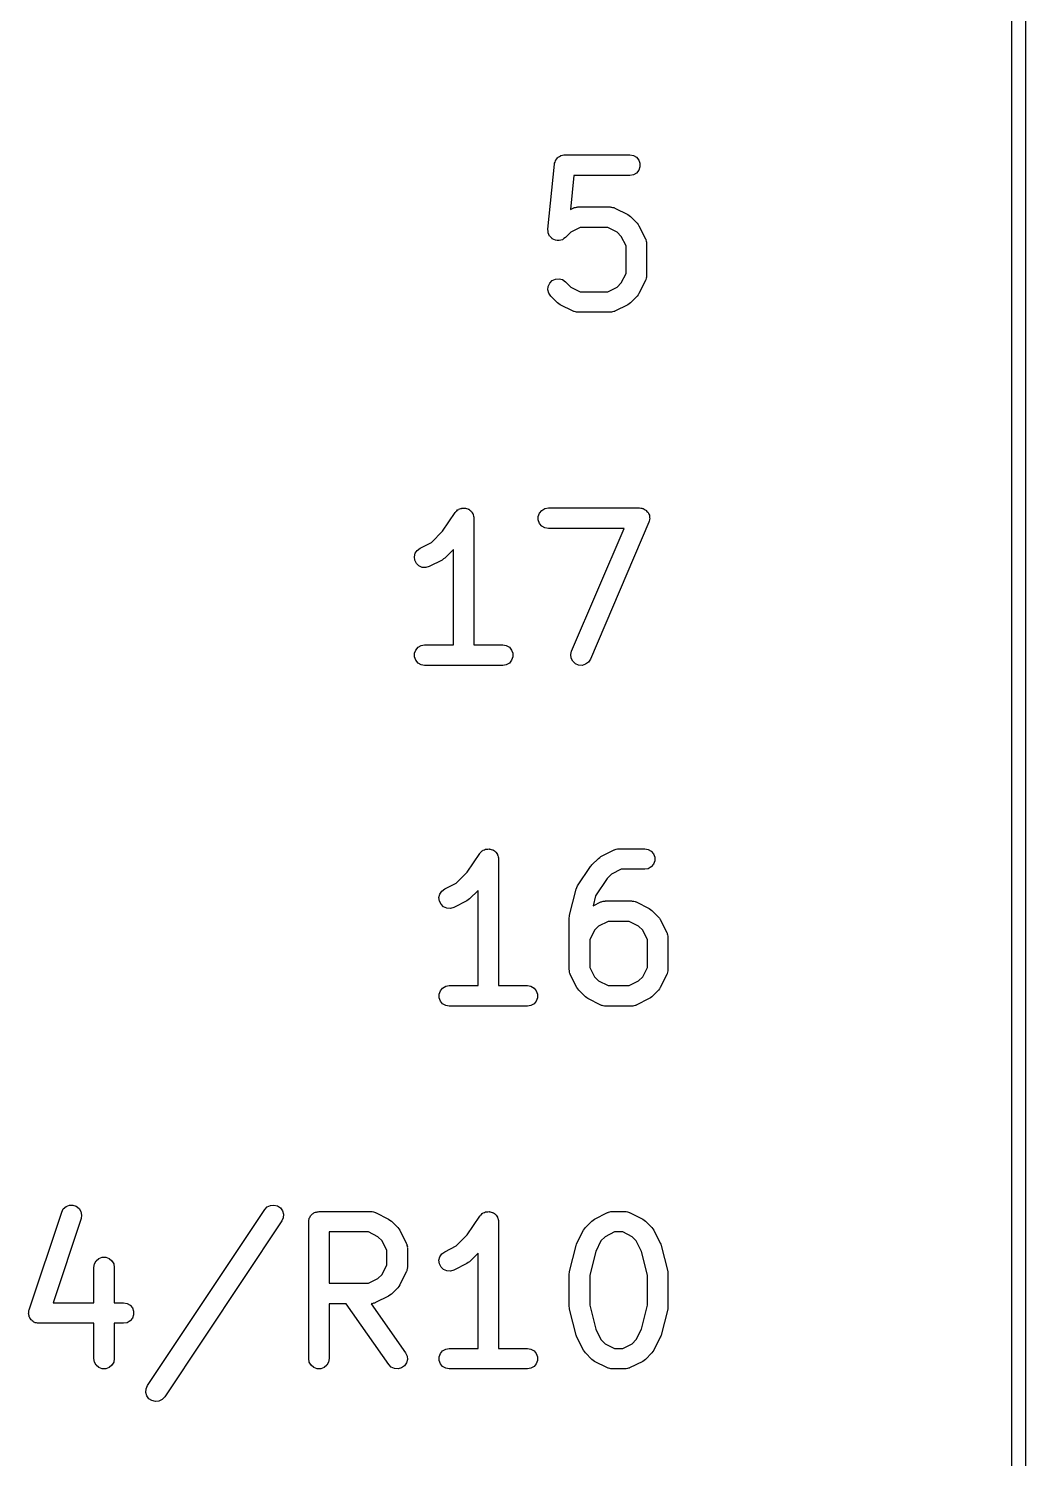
# Model space of a CAD drawing. Extents: x 57.7 to 135.6, y -132.6 to -59.6.
# Drawn here: x 128.21 to 135.5, y -111.91 to -101.46 of the extents above; entities that cross this region are included whole.
import ezdxf

# ---------------------------------------------------------------- set-up
doc = ezdxf.new("R2010")
doc.units = 0
doc.header["$MEASUREMENT"] = 0
doc.layers.add('BLACK', color=7, linetype='CONTINUOUS')

msp = doc.modelspace()

# ---------------------------------------------------------------- linework, layer by layer
at = {"layer": 'Black'}
for p, q in [((135.4, -132.13), (135.4, -85.2233)), ((135.5, -85.22), (135.5, -132.18)), ((132.01, -102.931), (132.057, -102.455)), ((132.057, -102.455), (132.058, -102.452)), ((132.058, -102.449), (132.062, -102.44)), ((132.058, -102.452), (132.058, -102.449)), ((132.062, -102.44), (132.064, -102.43)), ((132.064, -102.43), (132.066, -102.428)), ((132.066, -102.428), (132.067, -102.425)), ((132.067, -102.425), (132.074, -102.417)), ((132.074, -102.417), (132.08, -102.409)), ((132.08, -102.409), (132.082, -102.407)), ((132.082, -102.407), (132.084, -102.405)), ((132.084, -102.405), (132.093, -102.4)), ((132.093, -102.4), (132.101, -102.394)), ((132.101, -102.394), (132.104, -102.393)), ((132.104, -102.393), (132.106, -102.392)), ((132.106, -102.392), (132.116, -102.39)), ((132.116, -102.39), (132.126, -102.388)), ((132.126, -102.388), (132.129, -102.388)), ((132.129, -102.388), (132.132, -102.387)), ((132.132, -102.387), (132.608, -102.387)), ((132.608, -102.387), (132.634, -102.392)), ((132.634, -102.392), (132.656, -102.405)), ((132.656, -102.405), (132.673, -102.425)), ((132.673, -102.425), (132.682, -102.449)), ((132.682, -102.475), (132.673, -102.5)), ((132.682, -102.449), (132.682, -102.475)), ((132.2, -102.537), (132.175, -102.786)), ((132.608, -102.537), (132.2, -102.537)), ((132.634, -102.533), (132.608, -102.537)), ((132.656, -102.52), (132.634, -102.533)), ((132.673, -102.5), (132.656, -102.52)), ((132.175, -102.786), (132.194, -102.776)), ((132.194, -102.776), (132.198, -102.775)), ((132.198, -102.775), (132.201, -102.773)), ((132.201, -102.773), (132.21, -102.771)), ((132.21, -102.771), (132.219, -102.769)), ((132.219, -102.769), (132.223, -102.769)), ((132.223, -102.769), (132.227, -102.768)), ((132.227, -102.768), (132.465, -102.768)), ((132.465, -102.768), (132.469, -102.769)), ((132.469, -102.769), (132.474, -102.769)), ((132.474, -102.769), (132.482, -102.771)), ((132.482, -102.771), (132.491, -102.773)), ((132.491, -102.773), (132.495, -102.775)), ((132.495, -102.775), (132.499, -102.776)), ((132.499, -102.776), (132.594, -102.824)), ((132.594, -102.824), (132.604, -102.831)), ((132.604, -102.831), (132.614, -102.838)), ((132.614, -102.838), (132.661, -102.886)), ((132.661, -102.886), (132.668, -102.895)), ((132.668, -102.895), (132.675, -102.905)), ((132.01, -102.932), (132.01, -102.931)), ((132.011, -102.945), (132.01, -102.932)), ((132.01, -102.932), (132.01, -102.932)), ((132.012, -102.957), (132.011, -102.945)), ((132.012, -102.958), (132.012, -102.957)), ((132.017, -102.969), (132.012, -102.958)), ((132.012, -102.958), (132.012, -102.958)), ((132.022, -102.981), (132.017, -102.969)), ((132.023, -102.981), (132.022, -102.981)), ((132.023, -102.982), (132.023, -102.981)), ((132.032, -102.99), (132.023, -102.982)), ((132.041, -102.999), (132.032, -102.99)), ((132.041, -103), (132.041, -102.999)), ((132.126, -102.999), (132.116, -103.007)), ((132.137, -102.992), (132.126, -102.999)), ((132.176, -102.953), (132.137, -102.992)), ((132.137, -102.992), (132.137, -102.992)), ((132.137, -102.992), (132.137, -102.992)), ((132.245, -102.918), (132.176, -102.953)), ((132.448, -102.918), (132.245, -102.918)), ((132.516, -102.953), (132.448, -102.918)), ((132.546, -102.983), (132.516, -102.953)), ((132.581, -103.052), (132.546, -102.983)), ((132.675, -102.905), (132.723, -103)), ((132.053, -103.005), (132.041, -103)), ((132.041, -103), (132.041, -103)), ((132.064, -103.011), (132.053, -103.005)), ((132.065, -103.011), (132.064, -103.011)), ((132.064, -103.011), (132.064, -103.011)), ((132.077, -103.012), (132.065, -103.011)), ((132.09, -103.013), (132.077, -103.012)), ((132.091, -103.013), (132.09, -103.013)), ((132.09, -103.013), (132.09, -103.013)), ((132.103, -103.01), (132.091, -103.013)), ((132.115, -103.007), (132.103, -103.01)), ((132.116, -103.007), (132.115, -103.007)), ((132.116, -103.007), (132.116, -103.007)), ((132.581, -103.254), (132.581, -103.052)), ((132.723, -103), (132.724, -103.004)), ((132.724, -103.004), (132.726, -103.008)), ((132.726, -103.008), (132.728, -103.017)), ((132.728, -103.017), (132.73, -103.025)), ((132.73, -103.025), (132.73, -103.03)), ((132.73, -103.03), (132.731, -103.034)), ((132.731, -103.034), (132.731, -103.272)), ((132.023, -103.324), (132.041, -103.306)), ((132.041, -103.306), (132.065, -103.295)), ((132.065, -103.295), (132.091, -103.292)), ((132.091, -103.292), (132.116, -103.299)), ((132.116, -103.299), (132.137, -103.314)), ((132.546, -103.323), (132.581, -103.254)), ((132.723, -103.305), (132.675, -103.401)), ((132.724, -103.301), (132.723, -103.305)), ((132.726, -103.298), (132.724, -103.301)), ((132.728, -103.289), (132.726, -103.298)), ((132.73, -103.28), (132.728, -103.289)), ((132.731, -103.272), (132.73, -103.276)), ((132.73, -103.276), (132.73, -103.28)), ((132.01, -103.374), (132.012, -103.348)), ((132.016, -103.399), (132.01, -103.374)), ((132.012, -103.348), (132.023, -103.324)), ((132.031, -103.42), (132.016, -103.399)), ((132.137, -103.314), (132.176, -103.353)), ((132.176, -103.353), (132.245, -103.387)), ((132.245, -103.387), (132.448, -103.387)), ((132.448, -103.387), (132.516, -103.353)), ((132.516, -103.353), (132.546, -103.323)), ((132.668, -103.41), (132.661, -103.42)), ((132.675, -103.401), (132.668, -103.41)), ((132.079, -103.468), (132.031, -103.42)), ((132.089, -103.475), (132.079, -103.468)), ((132.098, -103.482), (132.089, -103.475)), ((132.194, -103.529), (132.098, -103.482)), ((132.594, -103.482), (132.499, -103.529)), ((132.604, -103.475), (132.594, -103.482)), ((132.614, -103.468), (132.604, -103.475)), ((132.661, -103.42), (132.614, -103.468)), ((132.198, -103.531), (132.194, -103.529)), ((132.201, -103.533), (132.198, -103.531)), ((132.21, -103.534), (132.201, -103.533)), ((132.219, -103.537), (132.21, -103.534)), ((132.223, -103.537), (132.219, -103.537)), ((132.227, -103.537), (132.223, -103.537)), ((132.465, -103.537), (132.227, -103.537)), ((132.469, -103.537), (132.465, -103.537)), ((132.474, -103.537), (132.469, -103.537)), ((132.482, -103.534), (132.474, -103.537)), ((132.491, -103.533), (132.482, -103.534)), ((132.495, -103.531), (132.491, -103.533)), ((132.499, -103.529), (132.495, -103.531)), ((131.343, -104.988), (131.349, -104.982)), ((131.349, -104.982), (131.353, -104.98)), ((131.353, -104.98), (131.356, -104.977)), ((131.356, -104.977), (131.365, -104.974)), ((131.365, -104.974), (131.373, -104.97)), ((131.373, -104.97), (131.377, -104.97)), ((131.377, -104.97), (131.381, -104.969)), ((131.381, -104.969), (131.39, -104.969)), ((131.39, -104.969), (131.399, -104.968)), ((131.399, -104.968), (131.403, -104.969)), ((131.403, -104.969), (131.407, -104.969)), ((131.407, -104.969), (131.415, -104.972)), ((131.415, -104.972), (131.424, -104.974)), ((131.424, -104.974), (131.427, -104.976)), ((131.427, -104.976), (131.431, -104.977)), ((131.431, -104.977), (131.438, -104.983)), ((131.438, -104.983), (131.446, -104.988)), ((131.965, -104.985), (131.987, -104.972)), ((131.987, -104.972), (132.013, -104.967)), ((132.013, -104.967), (132.68, -104.967)), ((132.68, -104.967), (132.688, -104.969)), ((132.688, -104.969), (132.697, -104.969)), ((132.697, -104.969), (132.701, -104.971)), ((132.701, -104.971), (132.705, -104.972)), ((132.705, -104.972), (132.713, -104.976)), ((132.713, -104.976), (132.721, -104.98)), ((132.721, -104.98), (132.724, -104.983)), ((132.724, -104.983), (132.728, -104.985)), ((131.24, -105.137), (131.331, -105.001)), ((131.331, -105.001), (131.334, -104.998)), ((131.334, -104.998), (131.336, -104.994)), ((131.336, -104.994), (131.343, -104.988)), ((131.446, -104.988), (131.448, -104.992)), ((131.448, -104.992), (131.451, -104.994)), ((131.451, -104.994), (131.456, -105.002)), ((131.456, -105.002), (131.461, -105.009)), ((131.461, -105.009), (131.462, -105.013)), ((131.462, -105.013), (131.464, -105.017)), ((131.464, -105.017), (131.466, -105.026)), ((131.466, -105.026), (131.468, -105.034)), ((131.468, -105.034), (131.468, -105.038)), ((131.468, -105.038), (131.469, -105.042)), ((131.469, -105.042), (131.469, -105.967)), ((131.939, -105.029), (131.948, -105.005)), ((131.939, -105.055), (131.939, -105.029)), ((131.948, -105.08), (131.939, -105.055)), ((131.948, -105.005), (131.965, -104.985)), ((131.965, -105.1), (131.948, -105.08)), ((132.748, -105.072), (132.32, -106.072)), ((132.728, -104.985), (132.733, -104.992)), ((132.733, -104.992), (132.74, -104.997)), ((132.74, -104.997), (132.742, -105.001)), ((132.742, -105.001), (132.744, -105.005)), ((132.744, -105.005), (132.747, -105.013)), ((132.747, -105.013), (132.751, -105.021)), ((132.75, -105.064), (132.748, -105.072)), ((132.753, -105.055), (132.75, -105.064)), ((132.751, -105.021), (132.752, -105.025)), ((132.752, -105.025), (132.753, -105.029)), ((132.753, -105.029), (132.753, -105.038)), ((132.753, -105.038), (132.754, -105.047)), ((132.754, -105.047), (132.753, -105.051)), ((132.753, -105.051), (132.753, -105.055)), ((131.159, -105.219), (131.24, -105.137)), ((131.987, -105.113), (131.965, -105.1)), ((132.013, -105.117), (131.987, -105.113)), ((132.566, -105.117), (132.013, -105.117)), ((132.182, -106.013), (132.566, -105.117)), ((131.039, -105.298), (131.054, -105.277)), ((131.054, -105.277), (131.075, -105.261)), ((131.075, -105.261), (131.159, -105.219)), ((131.319, -105.271), (131.256, -105.334)), ((131.319, -105.967), (131.319, -105.271)), ((131.033, -105.324), (131.039, -105.298)), ((131.036, -105.349), (131.033, -105.324)), ((131.048, -105.373), (131.036, -105.349)), ((131.067, -105.391), (131.048, -105.373)), ((131.091, -105.401), (131.067, -105.391)), ((131.117, -105.403), (131.091, -105.401)), ((131.142, -105.395), (131.117, -105.403)), ((131.237, -105.348), (131.142, -105.395)), ((131.247, -105.34), (131.237, -105.348)), ((131.256, -105.334), (131.247, -105.34)), ((131.034, -106.029), (131.043, -106.005)), ((131.043, -106.005), (131.06, -105.985)), ((131.06, -105.985), (131.082, -105.972)), ((131.082, -105.972), (131.108, -105.967)), ((131.108, -105.967), (131.319, -105.967)), ((131.469, -105.967), (131.68, -105.967)), ((131.68, -105.967), (131.705, -105.972)), ((131.705, -105.972), (131.728, -105.985)), ((131.728, -105.985), (131.744, -106.005)), ((131.744, -106.005), (131.753, -106.029)), ((132.176, -106.038), (132.182, -106.013)), ((131.034, -106.055), (131.034, -106.029)), ((131.043, -106.08), (131.034, -106.055)), ((131.06, -106.1), (131.043, -106.08)), ((131.082, -106.113), (131.06, -106.1)), ((131.108, -106.117), (131.082, -106.113)), ((131.68, -106.117), (131.108, -106.117)), ((131.705, -106.113), (131.68, -106.117)), ((131.728, -106.1), (131.705, -106.113)), ((131.744, -106.08), (131.728, -106.1)), ((131.753, -106.055), (131.744, -106.08)), ((131.753, -106.029), (131.753, -106.055)), ((132.179, -106.064), (132.176, -106.038)), ((132.191, -106.087), (132.179, -106.064)), ((132.21, -106.105), (132.191, -106.087)), ((132.234, -106.115), (132.21, -106.105)), ((132.26, -106.117), (132.234, -106.115)), ((132.285, -106.109), (132.26, -106.117)), ((132.306, -106.094), (132.285, -106.109)), ((132.32, -106.072), (132.306, -106.094)), ((131.42, -107.627), (131.511, -107.491)), ((131.511, -107.491), (131.514, -107.488)), ((131.514, -107.488), (131.516, -107.484)), ((131.516, -107.484), (131.523, -107.478)), ((131.523, -107.478), (131.529, -107.472)), ((131.529, -107.472), (131.533, -107.47)), ((131.533, -107.47), (131.536, -107.467)), ((131.536, -107.467), (131.545, -107.464)), ((131.545, -107.464), (131.553, -107.46)), ((131.553, -107.46), (131.557, -107.46)), ((131.557, -107.46), (131.561, -107.459)), ((131.561, -107.459), (131.57, -107.459)), ((131.57, -107.459), (131.579, -107.458)), ((131.579, -107.458), (131.583, -107.459)), ((131.583, -107.459), (131.587, -107.459)), ((131.587, -107.459), (131.595, -107.462)), ((131.595, -107.462), (131.604, -107.464)), ((131.604, -107.464), (131.607, -107.466)), ((131.607, -107.466), (131.611, -107.467)), ((131.611, -107.467), (131.618, -107.473)), ((131.618, -107.473), (131.626, -107.478)), ((131.626, -107.478), (131.628, -107.482)), ((131.628, -107.482), (131.631, -107.484)), ((131.631, -107.484), (131.636, -107.492)), ((132.397, -107.513), (132.493, -107.465)), ((132.493, -107.465), (132.497, -107.464)), ((132.497, -107.464), (132.501, -107.462)), ((132.501, -107.462), (132.509, -107.46)), ((132.509, -107.46), (132.518, -107.458)), ((132.518, -107.458), (132.522, -107.458)), ((132.522, -107.458), (132.526, -107.457)), ((132.526, -107.457), (132.717, -107.457)), ((132.717, -107.457), (132.742, -107.462)), ((132.742, -107.462), (132.765, -107.475)), ((132.765, -107.475), (132.782, -107.495)), ((131.636, -107.492), (131.641, -107.499)), ((131.641, -107.499), (131.642, -107.503)), ((131.642, -107.503), (131.644, -107.507)), ((131.644, -107.507), (131.646, -107.516)), ((131.646, -107.516), (131.648, -107.524)), ((131.648, -107.524), (131.648, -107.528)), ((131.648, -107.528), (131.649, -107.532)), ((131.649, -107.532), (131.649, -108.457)), ((132.226, -107.729), (132.321, -107.586)), ((132.321, -107.586), (132.326, -107.581)), ((132.326, -107.581), (132.33, -107.575)), ((132.33, -107.575), (132.378, -107.527)), ((132.378, -107.527), (132.388, -107.52)), ((132.388, -107.52), (132.397, -107.513)), ((132.765, -107.59), (132.742, -107.603)), ((132.782, -107.57), (132.765, -107.59)), ((132.782, -107.495), (132.791, -107.519)), ((132.791, -107.545), (132.782, -107.57)), ((132.791, -107.519), (132.791, -107.545)), ((131.339, -107.709), (131.42, -107.627)), ((132.442, -107.675), (132.358, -107.801)), ((132.475, -107.642), (132.442, -107.675)), ((132.544, -107.607), (132.475, -107.642)), ((132.717, -107.607), (132.544, -107.607)), ((132.742, -107.603), (132.717, -107.607)), ((131.213, -107.814), (131.219, -107.788)), ((131.219, -107.788), (131.234, -107.767)), ((131.234, -107.767), (131.255, -107.751)), ((131.255, -107.751), (131.339, -107.709)), ((131.499, -107.761), (131.436, -107.824)), ((131.499, -108.457), (131.499, -107.761)), ((132.168, -107.943), (132.215, -107.752)), ((132.215, -107.752), (132.221, -107.741)), ((132.221, -107.741), (132.226, -107.729)), ((132.358, -107.801), (132.339, -107.875)), ((131.216, -107.839), (131.213, -107.814)), ((131.228, -107.863), (131.216, -107.839)), ((131.247, -107.881), (131.228, -107.863)), ((131.271, -107.891), (131.247, -107.881)), ((131.297, -107.893), (131.271, -107.891)), ((131.322, -107.885), (131.297, -107.893)), ((131.417, -107.838), (131.322, -107.885)), ((131.427, -107.83), (131.417, -107.838)), ((131.436, -107.824), (131.427, -107.83)), ((132.339, -107.875), (132.397, -107.846)), ((132.397, -107.846), (132.402, -107.845)), ((132.402, -107.845), (132.405, -107.843)), ((132.405, -107.843), (132.414, -107.841)), ((132.414, -107.841), (132.422, -107.839)), ((132.422, -107.839), (132.427, -107.839)), ((132.427, -107.839), (132.431, -107.838)), ((132.431, -107.838), (132.621, -107.838)), ((132.621, -107.838), (132.626, -107.839)), ((132.626, -107.839), (132.63, -107.839)), ((132.63, -107.839), (132.638, -107.841)), ((132.638, -107.841), (132.647, -107.843)), ((132.647, -107.843), (132.651, -107.845)), ((132.651, -107.845), (132.655, -107.846)), ((132.655, -107.846), (132.75, -107.894)), ((132.75, -107.894), (132.76, -107.901)), ((132.76, -107.901), (132.77, -107.908)), ((132.77, -107.908), (132.817, -107.956)), ((132.165, -107.961), (132.167, -107.952)), ((132.165, -108.342), (132.165, -107.961)), ((132.167, -107.952), (132.168, -107.943)), ((132.449, -107.988), (132.38, -108.023)), ((132.604, -107.988), (132.449, -107.988)), ((132.672, -108.023), (132.604, -107.988)), ((132.817, -107.956), (132.824, -107.965)), ((132.824, -107.965), (132.831, -107.975)), ((132.831, -107.975), (132.879, -108.07)), ((132.35, -108.053), (132.315, -108.122)), ((132.38, -108.023), (132.35, -108.053)), ((132.703, -108.053), (132.672, -108.023)), ((132.737, -108.122), (132.703, -108.053)), ((132.879, -108.07), (132.88, -108.074)), ((132.88, -108.074), (132.882, -108.078)), ((132.882, -108.078), (132.884, -108.087)), ((132.884, -108.087), (132.886, -108.095)), ((132.886, -108.095), (132.886, -108.1)), ((132.886, -108.1), (132.887, -108.104)), ((132.887, -108.104), (132.887, -108.342)), ((132.315, -108.122), (132.315, -108.324)), ((132.737, -108.324), (132.737, -108.122)), ((132.315, -108.324), (132.35, -108.393)), ((132.703, -108.393), (132.737, -108.324)), ((132.166, -108.346), (132.165, -108.342)), ((132.166, -108.35), (132.166, -108.346)), ((132.168, -108.359), (132.166, -108.35)), ((132.17, -108.368), (132.168, -108.359)), ((132.172, -108.371), (132.17, -108.368)), ((132.173, -108.375), (132.172, -108.371)), ((132.221, -108.471), (132.173, -108.375)), ((132.35, -108.393), (132.38, -108.423)), ((132.38, -108.423), (132.449, -108.457)), ((132.604, -108.457), (132.672, -108.423)), ((132.672, -108.423), (132.703, -108.393)), ((132.879, -108.375), (132.831, -108.471)), ((132.88, -108.371), (132.879, -108.375)), ((132.882, -108.368), (132.88, -108.371)), ((132.884, -108.359), (132.882, -108.368)), ((132.886, -108.35), (132.884, -108.359)), ((132.887, -108.342), (132.886, -108.346)), ((132.886, -108.346), (132.886, -108.35)), ((131.214, -108.519), (131.223, -108.495)), ((131.214, -108.545), (131.214, -108.519)), ((131.223, -108.495), (131.24, -108.475)), ((131.24, -108.475), (131.262, -108.462)), ((131.262, -108.462), (131.288, -108.457)), ((131.288, -108.457), (131.499, -108.457)), ((131.649, -108.457), (131.86, -108.457)), ((131.86, -108.457), (131.885, -108.462)), ((131.885, -108.462), (131.908, -108.475)), ((131.908, -108.475), (131.924, -108.495)), ((131.924, -108.495), (131.933, -108.519)), ((131.933, -108.519), (131.933, -108.545)), ((132.228, -108.48), (132.221, -108.471)), ((132.235, -108.49), (132.228, -108.48)), ((132.283, -108.538), (132.235, -108.49)), ((132.449, -108.457), (132.604, -108.457)), ((132.817, -108.49), (132.77, -108.538)), ((132.824, -108.48), (132.817, -108.49)), ((132.831, -108.471), (132.824, -108.48)), ((131.223, -108.57), (131.214, -108.545)), ((131.24, -108.59), (131.223, -108.57)), ((131.262, -108.603), (131.24, -108.59)), ((131.288, -108.607), (131.262, -108.603)), ((131.86, -108.607), (131.288, -108.607)), ((131.885, -108.603), (131.86, -108.607)), ((131.908, -108.59), (131.885, -108.603)), ((131.924, -108.57), (131.908, -108.59)), ((131.933, -108.545), (131.924, -108.57)), ((132.293, -108.545), (132.283, -108.538)), ((132.302, -108.552), (132.293, -108.545)), ((132.397, -108.599), (132.302, -108.552)), ((132.402, -108.601), (132.397, -108.599)), ((132.405, -108.603), (132.402, -108.601)), ((132.414, -108.604), (132.405, -108.603)), ((132.422, -108.607), (132.414, -108.604)), ((132.427, -108.607), (132.422, -108.607)), ((132.431, -108.607), (132.427, -108.607)), ((132.621, -108.607), (132.431, -108.607)), ((132.626, -108.607), (132.621, -108.607)), ((132.63, -108.607), (132.626, -108.607)), ((132.638, -108.604), (132.63, -108.607)), ((132.647, -108.603), (132.638, -108.604)), ((132.651, -108.601), (132.647, -108.603)), ((132.655, -108.599), (132.651, -108.601)), ((132.75, -108.552), (132.655, -108.599)), ((132.76, -108.545), (132.75, -108.552)), ((132.77, -108.538), (132.76, -108.545)), ((128.455, -110.111), (128.467, -110.088)), ((128.467, -110.088), (128.487, -110.071)), ((128.487, -110.071), (128.511, -110.061)), ((128.511, -110.061), (128.537, -110.061)), ((128.537, -110.061), (128.562, -110.069)), ((128.562, -110.069), (128.582, -110.085)), ((128.582, -110.085), (128.596, -110.107)), ((129.083, -111.379), (129.94, -110.093)), ((129.94, -110.093), (129.958, -110.074)), ((129.958, -110.074), (129.981, -110.063)), ((129.981, -110.063), (130.007, -110.06)), ((130.007, -110.06), (130.033, -110.066)), ((130.033, -110.066), (130.054, -110.081)), ((130.054, -110.081), (130.07, -110.102)), ((130.07, -110.102), (130.077, -110.127)), ((128.217, -110.825), (128.455, -110.111)), ((128.597, -110.158), (128.392, -110.774)), ((128.596, -110.107), (128.601, -110.133)), ((128.601, -110.133), (128.597, -110.158)), ((130.065, -110.176), (129.208, -111.462)), ((130.075, -110.153), (130.065, -110.176)), ((130.077, -110.127), (130.075, -110.153)), ((130.261, -110.182), (130.262, -110.176)), ((130.261, -111.182), (130.261, -110.182)), ((130.262, -110.169), (130.264, -110.163)), ((130.262, -110.176), (130.262, -110.169)), ((130.264, -110.163), (130.265, -110.157)), ((130.265, -110.157), (130.269, -110.151)), ((130.269, -110.151), (130.271, -110.145)), ((130.271, -110.145), (130.275, -110.14)), ((130.275, -110.14), (130.278, -110.134)), ((130.278, -110.134), (130.283, -110.13)), ((130.283, -110.13), (130.288, -110.125)), ((130.288, -110.125), (130.293, -110.122)), ((130.293, -110.122), (130.298, -110.117)), ((130.298, -110.117), (130.304, -110.115)), ((130.304, -110.115), (130.31, -110.112)), ((130.31, -110.112), (130.317, -110.111)), ((130.317, -110.111), (130.323, -110.109)), ((130.323, -110.109), (130.329, -110.109)), ((130.329, -110.109), (130.336, -110.107)), ((130.336, -110.107), (130.717, -110.107)), ((130.717, -110.107), (130.721, -110.108)), ((130.721, -110.108), (130.725, -110.108)), ((130.725, -110.108), (130.734, -110.11)), ((130.734, -110.11), (130.742, -110.112)), ((130.742, -110.112), (130.746, -110.114)), ((130.746, -110.114), (130.75, -110.115)), ((130.75, -110.115), (130.845, -110.163)), ((130.845, -110.163), (130.855, -110.17)), ((130.855, -110.17), (130.865, -110.177)), ((130.865, -110.177), (130.913, -110.225)), ((131.42, -110.277), (131.511, -110.141)), ((131.511, -110.141), (131.514, -110.138)), ((131.514, -110.138), (131.516, -110.134)), ((131.516, -110.134), (131.523, -110.128)), ((131.523, -110.128), (131.529, -110.122)), ((131.529, -110.122), (131.533, -110.12)), ((131.533, -110.12), (131.536, -110.117)), ((131.536, -110.117), (131.545, -110.114)), ((131.545, -110.114), (131.553, -110.11)), ((131.553, -110.11), (131.557, -110.11)), ((131.557, -110.11), (131.561, -110.109)), ((131.561, -110.109), (131.57, -110.109)), ((131.57, -110.109), (131.579, -110.108)), ((131.579, -110.108), (131.583, -110.109)), ((131.583, -110.109), (131.587, -110.109)), ((131.587, -110.109), (131.595, -110.112)), ((131.595, -110.112), (131.604, -110.114)), ((131.604, -110.114), (131.607, -110.116)), ((131.607, -110.116), (131.611, -110.117)), ((131.611, -110.117), (131.618, -110.123)), ((131.618, -110.123), (131.626, -110.128)), ((131.626, -110.128), (131.628, -110.132)), ((131.628, -110.132), (131.631, -110.134)), ((131.631, -110.134), (131.636, -110.142)), ((131.636, -110.142), (131.641, -110.149)), ((131.641, -110.149), (131.642, -110.153)), ((131.642, -110.153), (131.644, -110.157)), ((131.644, -110.157), (131.646, -110.166)), ((131.646, -110.166), (131.648, -110.174)), ((131.648, -110.174), (131.648, -110.178)), ((131.648, -110.178), (131.649, -110.182)), ((131.649, -110.182), (131.649, -111.107)), ((132.283, -110.225), (132.33, -110.177)), ((132.33, -110.177), (132.34, -110.17)), ((132.34, -110.17), (132.35, -110.163)), ((132.35, -110.163), (132.445, -110.115)), ((132.445, -110.115), (132.449, -110.114)), ((132.449, -110.114), (132.453, -110.112)), ((132.453, -110.112), (132.462, -110.11)), ((132.462, -110.11), (132.47, -110.108)), ((132.47, -110.108), (132.474, -110.108)), ((132.474, -110.108), (132.479, -110.107)), ((132.479, -110.107), (132.574, -110.107)), ((132.574, -110.107), (132.578, -110.108)), ((132.578, -110.108), (132.582, -110.108)), ((132.582, -110.108), (132.591, -110.11)), ((132.591, -110.11), (132.599, -110.112)), ((132.599, -110.112), (132.603, -110.114)), ((132.603, -110.114), (132.607, -110.115)), ((132.607, -110.115), (132.703, -110.163)), ((132.703, -110.163), (132.712, -110.17)), ((132.712, -110.17), (132.722, -110.177)), ((132.722, -110.177), (132.77, -110.225)), ((130.411, -110.257), (130.411, -110.631)), ((130.699, -110.257), (130.411, -110.257)), ((130.767, -110.292), (130.699, -110.257)), ((130.798, -110.322), (130.767, -110.292)), ((130.913, -110.225), (130.919, -110.234)), ((130.919, -110.234), (130.927, -110.244)), ((130.927, -110.244), (130.974, -110.339)), ((131.339, -110.359), (131.42, -110.277)), ((132.221, -110.339), (132.269, -110.244)), ((132.269, -110.244), (132.276, -110.234)), ((132.276, -110.234), (132.283, -110.225)), ((132.428, -110.292), (132.397, -110.322)), ((132.496, -110.257), (132.428, -110.292)), ((132.556, -110.257), (132.496, -110.257)), ((132.625, -110.292), (132.556, -110.257)), ((132.655, -110.322), (132.625, -110.292)), ((132.77, -110.225), (132.777, -110.234)), ((132.777, -110.234), (132.784, -110.244)), ((132.784, -110.244), (132.831, -110.339)), ((130.832, -110.391), (130.798, -110.322)), ((130.832, -110.498), (130.832, -110.391)), ((130.974, -110.339), (130.975, -110.343)), ((130.975, -110.343), (130.978, -110.347)), ((130.978, -110.347), (130.979, -110.356)), ((130.979, -110.356), (130.982, -110.364)), ((130.982, -110.364), (130.981, -110.369)), ((130.981, -110.369), (130.982, -110.373)), ((130.982, -110.373), (130.982, -110.516)), ((131.234, -110.417), (131.255, -110.401)), ((131.255, -110.401), (131.339, -110.359)), ((131.499, -110.411), (131.436, -110.474)), ((131.499, -111.107), (131.499, -110.411)), ((132.168, -110.545), (132.215, -110.355)), ((132.215, -110.355), (132.219, -110.347)), ((132.219, -110.347), (132.221, -110.339)), ((132.359, -110.399), (132.315, -110.573)), ((132.397, -110.322), (132.359, -110.399)), ((132.694, -110.399), (132.655, -110.322)), ((132.737, -110.573), (132.694, -110.399)), ((132.831, -110.339), (132.834, -110.347)), ((132.834, -110.347), (132.837, -110.355)), ((132.837, -110.355), (132.885, -110.545)), ((128.689, -110.516), (128.694, -110.49)), ((128.689, -110.774), (128.689, -110.516)), ((128.694, -110.49), (128.707, -110.468)), ((128.707, -110.468), (128.727, -110.451)), ((128.727, -110.451), (128.751, -110.442)), ((128.751, -110.442), (128.777, -110.442)), ((128.777, -110.442), (128.802, -110.451)), ((128.802, -110.451), (128.822, -110.468)), ((128.822, -110.468), (128.835, -110.49)), ((128.835, -110.49), (128.839, -110.516)), ((128.839, -110.516), (128.839, -110.774)), ((130.798, -110.567), (130.832, -110.498)), ((130.982, -110.516), (130.981, -110.52)), ((130.981, -110.52), (130.982, -110.524)), ((131.213, -110.464), (131.219, -110.438)), ((131.216, -110.489), (131.213, -110.464)), ((131.228, -110.513), (131.216, -110.489)), ((131.219, -110.438), (131.234, -110.417)), ((131.247, -110.531), (131.228, -110.513)), ((131.417, -110.488), (131.322, -110.535)), ((131.427, -110.48), (131.417, -110.488)), ((131.436, -110.474), (131.427, -110.48)), ((130.699, -110.631), (130.767, -110.597)), ((130.767, -110.597), (130.798, -110.567)), ((130.974, -110.549), (130.927, -110.644)), ((130.975, -110.545), (130.974, -110.549)), ((130.978, -110.541), (130.975, -110.545)), ((130.979, -110.533), (130.978, -110.541)), ((130.982, -110.524), (130.979, -110.533)), ((131.271, -110.541), (131.247, -110.531)), ((131.297, -110.543), (131.271, -110.541)), ((131.322, -110.535), (131.297, -110.543)), ((132.165, -110.563), (132.167, -110.554)), ((132.165, -110.801), (132.165, -110.563)), ((132.167, -110.554), (132.168, -110.545)), ((132.315, -110.573), (132.315, -110.792)), ((132.737, -110.792), (132.737, -110.573)), ((132.885, -110.545), (132.885, -110.554)), ((132.885, -110.554), (132.887, -110.563)), ((132.887, -110.563), (132.887, -110.801)), ((130.411, -110.631), (130.699, -110.631)), ((130.845, -110.726), (130.75, -110.773)), ((130.855, -110.718), (130.845, -110.726)), ((130.865, -110.712), (130.855, -110.718)), ((130.913, -110.664), (130.865, -110.712)), ((130.919, -110.654), (130.913, -110.664)), ((130.927, -110.644), (130.919, -110.654)), ((128.214, -110.836), (128.216, -110.831)), ((128.216, -110.831), (128.217, -110.825)), ((128.392, -110.774), (128.689, -110.774)), ((128.839, -110.774), (128.907, -110.774)), ((128.907, -110.774), (128.933, -110.779)), ((128.933, -110.779), (128.955, -110.792)), ((128.955, -110.792), (128.972, -110.812)), ((128.972, -110.812), (128.981, -110.836)), ((130.535, -110.781), (130.411, -110.781)), ((130.411, -110.781), (130.411, -111.182)), ((130.846, -111.225), (130.535, -110.781)), ((130.721, -110.78), (130.718, -110.781)), ((130.718, -110.781), (130.969, -111.139)), ((130.725, -110.781), (130.721, -110.78)), ((130.734, -110.778), (130.725, -110.781)), ((130.742, -110.777), (130.734, -110.778)), ((130.746, -110.775), (130.742, -110.777)), ((130.75, -110.773), (130.746, -110.775)), ((132.167, -110.81), (132.165, -110.801)), ((132.168, -110.82), (132.167, -110.81)), ((132.215, -111.01), (132.168, -110.82)), ((132.315, -110.792), (132.359, -110.966)), ((132.694, -110.966), (132.737, -110.792)), ((132.885, -110.82), (132.837, -111.01)), ((132.887, -110.801), (132.885, -110.81)), ((132.885, -110.81), (132.885, -110.82)), ((128.213, -110.851), (128.214, -110.844)), ((128.214, -110.857), (128.213, -110.851)), ((128.214, -110.844), (128.214, -110.836)), ((128.214, -110.862), (128.214, -110.857)), ((128.217, -110.869), (128.214, -110.862)), ((128.218, -110.877), (128.217, -110.869)), ((128.221, -110.881), (128.218, -110.877)), ((128.223, -110.887), (128.221, -110.881)), ((128.228, -110.892), (128.223, -110.887)), ((128.232, -110.899), (128.228, -110.892)), ((128.236, -110.902), (128.232, -110.899)), ((128.24, -110.907), (128.236, -110.902)), ((128.246, -110.91), (128.24, -110.907)), ((128.252, -110.915), (128.246, -110.91)), ((128.258, -110.917), (128.252, -110.915)), ((128.262, -110.92), (128.258, -110.917)), ((128.27, -110.921), (128.262, -110.92)), ((128.277, -110.923), (128.27, -110.921)), ((128.283, -110.923), (128.277, -110.923)), ((128.288, -110.924), (128.283, -110.923)), ((128.689, -110.924), (128.288, -110.924)), ((128.689, -111.182), (128.689, -110.924)), ((128.907, -110.924), (128.839, -110.924)), ((128.839, -110.924), (128.839, -111.182)), ((128.933, -110.92), (128.907, -110.924)), ((128.955, -110.907), (128.933, -110.92)), ((128.972, -110.887), (128.955, -110.907)), ((128.981, -110.862), (128.972, -110.887)), ((128.981, -110.836), (128.981, -110.862)), ((132.219, -111.018), (132.215, -111.01)), ((132.221, -111.025), (132.219, -111.018)), ((132.269, -111.121), (132.221, -111.025)), ((132.359, -110.966), (132.397, -111.043)), ((132.397, -111.043), (132.428, -111.073)), ((132.625, -111.073), (132.655, -111.043)), ((132.655, -111.043), (132.694, -110.966)), ((132.831, -111.025), (132.784, -111.121)), ((132.834, -111.018), (132.831, -111.025)), ((132.837, -111.01), (132.834, -111.018)), ((130.969, -111.139), (130.98, -111.163)), ((131.214, -111.169), (131.223, -111.145)), ((131.223, -111.145), (131.24, -111.125)), ((131.24, -111.125), (131.262, -111.112)), ((131.262, -111.112), (131.288, -111.107)), ((131.288, -111.107), (131.499, -111.107)), ((131.649, -111.107), (131.86, -111.107)), ((131.86, -111.107), (131.885, -111.112)), ((131.885, -111.112), (131.908, -111.125)), ((131.908, -111.125), (131.924, -111.145)), ((131.924, -111.145), (131.933, -111.169)), ((132.276, -111.13), (132.269, -111.121)), ((132.283, -111.14), (132.276, -111.13)), ((132.33, -111.188), (132.283, -111.14)), ((132.428, -111.073), (132.496, -111.107)), ((132.496, -111.107), (132.556, -111.107)), ((132.556, -111.107), (132.625, -111.073)), ((132.77, -111.14), (132.722, -111.188)), ((132.777, -111.13), (132.77, -111.14)), ((132.784, -111.121), (132.777, -111.13)), ((128.694, -111.208), (128.689, -111.182)), ((128.707, -111.231), (128.694, -111.208)), ((128.727, -111.247), (128.707, -111.231)), ((128.751, -111.256), (128.727, -111.247)), ((128.802, -111.247), (128.777, -111.256)), ((128.822, -111.231), (128.802, -111.247)), ((128.835, -111.208), (128.822, -111.231)), ((128.839, -111.182), (128.835, -111.208)), ((130.265, -111.208), (130.261, -111.182)), ((130.278, -111.231), (130.265, -111.208)), ((130.298, -111.247), (130.278, -111.231)), ((130.323, -111.256), (130.298, -111.247)), ((130.373, -111.247), (130.349, -111.256)), ((130.393, -111.231), (130.373, -111.247)), ((130.406, -111.208), (130.393, -111.231)), ((130.411, -111.182), (130.406, -111.208)), ((130.864, -111.244), (130.846, -111.225)), ((130.888, -111.255), (130.864, -111.244)), ((130.939, -111.25), (130.914, -111.257)), ((130.96, -111.235), (130.939, -111.25)), ((130.975, -111.214), (130.96, -111.235)), ((130.982, -111.189), (130.975, -111.214)), ((130.98, -111.163), (130.982, -111.189)), ((131.214, -111.195), (131.214, -111.169)), ((131.223, -111.22), (131.214, -111.195)), ((131.24, -111.24), (131.223, -111.22)), ((131.262, -111.253), (131.24, -111.24)), ((131.908, -111.24), (131.885, -111.253)), ((131.924, -111.22), (131.908, -111.24)), ((131.933, -111.195), (131.924, -111.22)), ((131.933, -111.169), (131.933, -111.195)), ((132.34, -111.195), (132.33, -111.188)), ((132.35, -111.202), (132.34, -111.195)), ((132.445, -111.249), (132.35, -111.202)), ((132.449, -111.251), (132.445, -111.249)), ((132.453, -111.253), (132.449, -111.251)), ((132.603, -111.251), (132.599, -111.253)), ((132.607, -111.249), (132.603, -111.251)), ((132.703, -111.202), (132.607, -111.249)), ((132.712, -111.195), (132.703, -111.202)), ((132.722, -111.188), (132.712, -111.195)), ((128.777, -111.256), (128.751, -111.256)), ((130.349, -111.256), (130.323, -111.256)), ((130.914, -111.257), (130.888, -111.255)), ((131.288, -111.257), (131.262, -111.253)), ((131.86, -111.257), (131.288, -111.257)), ((131.885, -111.253), (131.86, -111.257)), ((132.462, -111.254), (132.453, -111.253)), ((132.47, -111.257), (132.462, -111.254)), ((132.474, -111.257), (132.47, -111.257)), ((132.479, -111.257), (132.474, -111.257)), ((132.574, -111.257), (132.479, -111.257)), ((132.578, -111.257), (132.574, -111.257)), ((132.582, -111.257), (132.578, -111.257)), ((132.591, -111.254), (132.582, -111.257)), ((132.599, -111.253), (132.591, -111.254)), ((129.071, -111.429), (129.072, -111.403)), ((129.078, -111.454), (129.071, -111.429)), ((129.072, -111.403), (129.083, -111.379)), ((129.093, -111.475), (129.078, -111.454)), ((129.115, -111.489), (129.093, -111.475)), ((129.14, -111.495), (129.115, -111.489)), ((129.166, -111.492), (129.14, -111.495)), ((129.19, -111.481), (129.166, -111.492)), ((129.208, -111.462), (129.19, -111.481))]:
    msp.add_line(p, q, dxfattribs=at)

doc.saveas('drawing.dxf')
